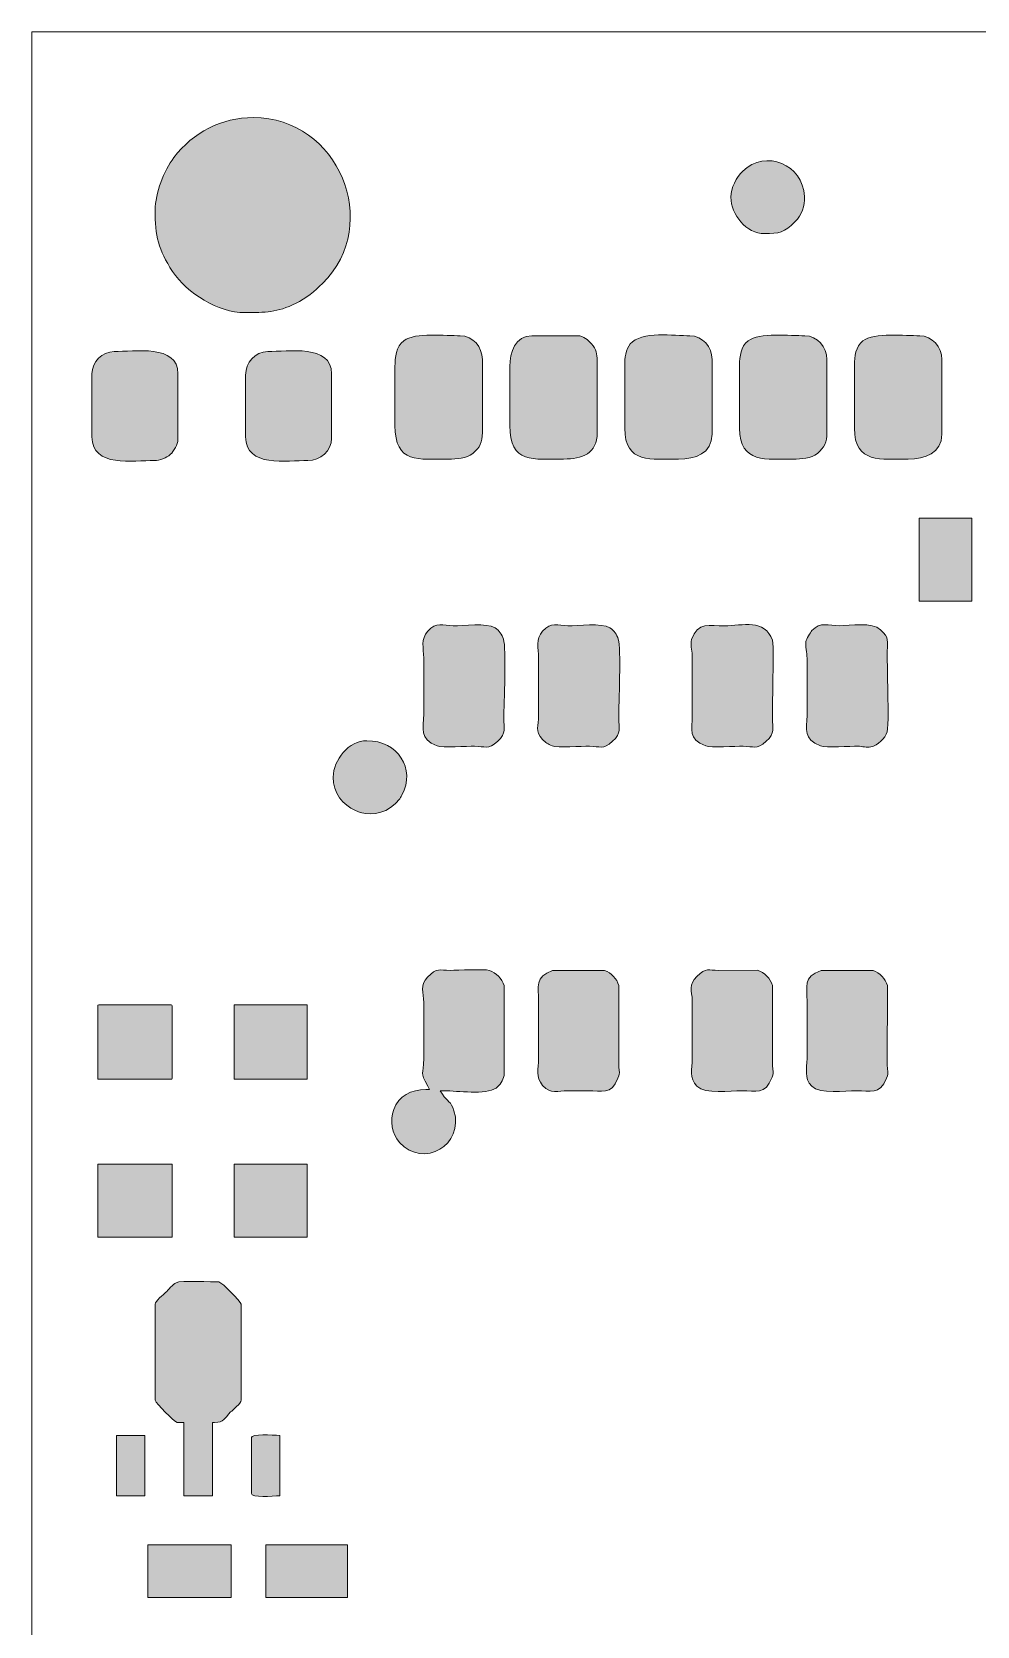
# Model space of a CAD drawing. Header units: centimetres. Extents: x 25 to 35.8, y -8.7 to 7.3.
# Drawn here: x 24.987 to 27.076, y 3.748 to 7.273 of the extents above; entities that cross this region are included whole.
import ezdxf

# ---------------------------------------------------------------- set-up
doc = ezdxf.new("R2010")
doc.units = ezdxf.units.CM
doc.header["$MEASUREMENT"] = 0
doc.layers.add('Layer 1', color=7, linetype='Continuous')

msp = doc.modelspace()

# ---------------------------------------------------------------- hatches: boundary and pattern name
at = {"layer": 'Layer 1', "true_color": 0x373435}
h = msp.add_hatch(color=250, dxfattribs=at)
edge = h.paths.add_edge_path()
edge.add_spline(control_points=[(25.25926, 6.87936), (25.25926, 6.8216), (25.26574, 6.79213), (25.29774, 6.74366), (25.32986, 6.69502), (25.3982, 6.65261), (25.4574, 6.65261), (25.50296, 6.65261), (25.5285, 6.65266), (25.57063, 6.67318), (25.5923, 6.68373), (25.61226, 6.70011), (25.62925, 6.71702), (25.76254, 6.84955), (25.66388, 7.08388), (25.47645, 7.08388), (25.40609, 7.08388), (25.34314, 7.05142), (25.30079, 6.99569), (25.27832, 6.96611), (25.25926, 6.91674), (25.25926, 6.87936)], knot_values=[0, 0, 0, 0, 0.1428571, 0.1428571, 0.1428571, 0.2857143, 0.2857143, 0.2857143, 0.4285714, 0.4285714, 0.4285714, 0.5714286, 0.5714286, 0.5714286, 0.7142857, 0.7142857, 0.7142857, 0.8571429, 0.8571429, 0.8571429, 1, 1, 1, 1], degree=3, periodic=1)
h = msp.add_hatch(color=250, dxfattribs=at)
edge = h.paths.add_edge_path()
edge.add_spline(control_points=[(26.53205, 6.90793), (26.53205, 6.86909), (26.566, 6.82722), (26.6064, 6.82722), (26.63839, 6.82722), (26.65064, 6.82961), (26.67351, 6.85337), (26.68875, 6.8692), (26.69544, 6.88754), (26.69447, 6.90961), (26.6914, 6.97999), (26.60889, 7.01445), (26.55818, 6.96556), (26.54366, 6.95156), (26.53205, 6.92832), (26.53205, 6.90793)], knot_values=[0, 0, 0, 0, 0.2, 0.2, 0.2, 0.4, 0.4, 0.4, 0.6, 0.6, 0.6, 0.8, 0.8, 0.8, 1, 1, 1, 1], degree=3, periodic=1)
h = msp.add_hatch(color=250, dxfattribs=at)
edge = h.paths.add_edge_path()
edge.add_spline(control_points=[(25.78933, 6.53333), (25.78933, 6.53333), (25.78933, 6.40317), (25.78933, 6.40317), (25.78933, 6.31762), (25.84128, 6.3288), (25.90811, 6.3288), (25.92481, 6.3288), (25.94779, 6.33), (25.96125, 6.34116), (25.97766, 6.35476), (25.98247, 6.36546), (25.98247, 6.38729), (25.98247, 6.38729), (25.98247, 6.5492), (25.98247, 6.5492), (25.98247, 6.57644), (25.96163, 6.60134), (25.93351, 6.60134), (25.90245, 6.60134), (25.83391, 6.60948), (25.80898, 6.59045), (25.79202, 6.57752), (25.78933, 6.55308), (25.78933, 6.53333)], knot_values=[0, 0, 0, 0, 0.125, 0.125, 0.125, 0.25, 0.25, 0.25, 0.375, 0.375, 0.375, 0.5, 0.5, 0.5, 0.625, 0.625, 0.625, 0.75, 0.75, 0.75, 0.875, 0.875, 0.875, 1, 1, 1, 1], degree=3, periodic=1)
h = msp.add_hatch(color=250, dxfattribs=at)
edge = h.paths.add_edge_path()
edge.add_spline(control_points=[(26.04325, 6.53333), (26.04325, 6.53333), (26.04325, 6.40317), (26.04325, 6.40317), (26.04325, 6.31762), (26.09521, 6.3288), (26.16204, 6.3288), (26.20302, 6.3288), (26.23639, 6.34064), (26.23639, 6.38729), (26.23639, 6.38729), (26.23639, 6.54602), (26.23639, 6.54602), (26.23639, 6.56164), (26.23414, 6.57138), (26.22407, 6.58324), (26.21671, 6.59191), (26.20579, 6.60134), (26.19378, 6.60134), (26.19378, 6.60134), (26.09221, 6.60134), (26.09221, 6.60134), (26.0546, 6.60134), (26.04325, 6.56499), (26.04325, 6.53333)], knot_values=[0, 0, 0, 0, 0.125, 0.125, 0.125, 0.25, 0.25, 0.25, 0.375, 0.375, 0.375, 0.5, 0.5, 0.5, 0.625, 0.625, 0.625, 0.75, 0.75, 0.75, 0.875, 0.875, 0.875, 1, 1, 1, 1], degree=3, periodic=1)
h = msp.add_hatch(color=250, dxfattribs=at)
edge = h.paths.add_edge_path()
edge.add_spline(control_points=[(26.29717, 6.5365), (26.29717, 6.5365), (26.29717, 6.39682), (26.29717, 6.39682), (26.29717, 6.31801), (26.35692, 6.3288), (26.41596, 6.3288), (26.45347, 6.3288), (26.49031, 6.34022), (26.49031, 6.38412), (26.49031, 6.38412), (26.49031, 6.5492), (26.49031, 6.5492), (26.49031, 6.57644), (26.46947, 6.60134), (26.44135, 6.60134), (26.40689, 6.60134), (26.3336, 6.61218), (26.30945, 6.58333), (26.29932, 6.57122), (26.29717, 6.55169), (26.29717, 6.5365)], knot_values=[0, 0, 0, 0, 0.1428571, 0.1428571, 0.1428571, 0.2857143, 0.2857143, 0.2857143, 0.4285714, 0.4285714, 0.4285714, 0.5714286, 0.5714286, 0.5714286, 0.7142857, 0.7142857, 0.7142857, 0.8571429, 0.8571429, 0.8571429, 1, 1, 1, 1], degree=3, periodic=1)
h = msp.add_hatch(color=250, dxfattribs=at)
edge = h.paths.add_edge_path()
edge.add_spline(control_points=[(26.5511, 6.5365), (26.5511, 6.5365), (26.5511, 6.39682), (26.5511, 6.39682), (26.5511, 6.31822), (26.61098, 6.3288), (26.66988, 6.3288), (26.68657, 6.3288), (26.70956, 6.33), (26.72301, 6.34116), (26.73942, 6.35477), (26.74423, 6.36546), (26.74423, 6.38729), (26.74423, 6.38729), (26.74423, 6.5492), (26.74423, 6.5492), (26.74423, 6.57644), (26.7234, 6.60134), (26.69528, 6.60134), (26.66396, 6.60134), (26.59472, 6.60956), (26.56973, 6.59001), (26.55388, 6.57761), (26.5511, 6.55526), (26.5511, 6.5365)], knot_values=[0, 0, 0, 0, 0.125, 0.125, 0.125, 0.25, 0.25, 0.25, 0.375, 0.375, 0.375, 0.5, 0.5, 0.5, 0.625, 0.625, 0.625, 0.75, 0.75, 0.75, 0.875, 0.875, 0.875, 1, 1, 1, 1], degree=3, periodic=1)
h = msp.add_hatch(color=250, dxfattribs=at)
edge = h.paths.add_edge_path()
edge.add_spline(control_points=[(26.80502, 6.5365), (26.80502, 6.5365), (26.80502, 6.39682), (26.80502, 6.39682), (26.80502, 6.31801), (26.86477, 6.3288), (26.92381, 6.3288), (26.96104, 6.3288), (26.99816, 6.34062), (26.99816, 6.38412), (26.99816, 6.38412), (26.99816, 6.5492), (26.99816, 6.5492), (26.99816, 6.57644), (26.97732, 6.60134), (26.9492, 6.60134), (26.91788, 6.60134), (26.84864, 6.60956), (26.82365, 6.59001), (26.8078, 6.57761), (26.80502, 6.55526), (26.80502, 6.5365)], knot_values=[0, 0, 0, 0, 0.1428571, 0.1428571, 0.1428571, 0.2857143, 0.2857143, 0.2857143, 0.4285714, 0.4285714, 0.4285714, 0.5714286, 0.5714286, 0.5714286, 0.7142857, 0.7142857, 0.7142857, 0.8571429, 0.8571429, 0.8571429, 1, 1, 1, 1], degree=3, periodic=1)
h = msp.add_hatch(color=250, dxfattribs=at)
edge = h.paths.add_edge_path()
edge.add_spline(control_points=[(25.11961, 6.51745), (25.11961, 6.51745), (25.11961, 6.37777), (25.11961, 6.37777), (25.11961, 6.30923), (25.21129, 6.32563), (25.25744, 6.32563), (25.26974, 6.32563), (25.28397, 6.33094), (25.2931, 6.33925), (25.30004, 6.34556), (25.30957, 6.36183), (25.30957, 6.37142), (25.30957, 6.37142), (25.30957, 6.51745), (25.30957, 6.51745), (25.30957, 6.58338), (25.21266, 6.56642), (25.16856, 6.56642), (25.1423, 6.56642), (25.11961, 6.5437), (25.11961, 6.51745)], knot_values=[0, 0, 0, 0, 0.1428571, 0.1428571, 0.1428571, 0.2857143, 0.2857143, 0.2857143, 0.4285714, 0.4285714, 0.4285714, 0.5714286, 0.5714286, 0.5714286, 0.7142857, 0.7142857, 0.7142857, 0.8571429, 0.8571429, 0.8571429, 1, 1, 1, 1], degree=3, periodic=1)
h = msp.add_hatch(color=250, dxfattribs=at)
edge = h.paths.add_edge_path()
edge.add_spline(control_points=[(25.45923, 6.51428), (25.45923, 6.51428), (25.45923, 6.37777), (25.45923, 6.37777), (25.45923, 6.30923), (25.55091, 6.32563), (25.59706, 6.32563), (25.62431, 6.32563), (25.64919, 6.34649), (25.64919, 6.3746), (25.64919, 6.3746), (25.64919, 6.51745), (25.64919, 6.51745), (25.64919, 6.58338), (25.55229, 6.56642), (25.50819, 6.56642), (25.48007, 6.56642), (25.45923, 6.54153), (25.45923, 6.51428)], knot_values=[0, 0, 0, 0, 0.1666667, 0.1666667, 0.1666667, 0.3333333, 0.3333333, 0.3333333, 0.5, 0.5, 0.5, 0.6666667, 0.6666667, 0.6666667, 0.8333333, 0.8333333, 0.8333333, 1, 1, 1, 1], degree=3, periodic=1)
h = msp.add_hatch(color=250, dxfattribs=at)
edge = h.paths.add_edge_path()
edge.add_spline(control_points=[(26.94785, 6.01452), (26.94785, 6.01452), (27.06481, 6.01452), (27.06481, 6.01452), (27.06481, 6.01452), (27.06481, 6.19817), (27.06481, 6.19817), (27.06481, 6.19817), (26.94785, 6.19817), (26.94785, 6.19817), (26.94785, 6.19817), (26.94785, 6.01452), (26.94785, 6.01452)], knot_values=[0, 0, 0, 0, 0.25, 0.25, 0.25, 0.5, 0.5, 0.5, 0.75, 0.75, 0.75, 1, 1, 1, 1], degree=3, periodic=1)
h = msp.add_hatch(color=250, dxfattribs=at)
edge = h.paths.add_edge_path()
edge.add_spline(control_points=[(25.85281, 5.88888), (25.85281, 5.88888), (25.85281, 5.76507), (25.85281, 5.76507), (25.85281, 5.73244), (25.8421, 5.71058), (25.88261, 5.69454), (25.89396, 5.69004), (25.94908, 5.69388), (25.96525, 5.69388), (25.9883, 5.69388), (25.99476, 5.68528), (26.01643, 5.70474), (26.03657, 5.72282), (26.03008, 5.73409), (26.03008, 5.75555), (26.03008, 5.78612), (26.03575, 5.9114), (26.02917, 5.93027), (26.02562, 5.94046), (26.02029, 5.95), (26.0107, 5.95557), (25.9915, 5.96671), (25.94061, 5.96007), (25.91764, 5.96007), (25.89566, 5.96007), (25.88017, 5.96927), (25.86184, 5.94834), (25.84551, 5.92968), (25.85281, 5.91158), (25.85281, 5.88888)], knot_values=[0, 0, 0, 0, 0.1, 0.1, 0.1, 0.2, 0.2, 0.2, 0.3, 0.3, 0.3, 0.4, 0.4, 0.4, 0.5, 0.5, 0.5, 0.6, 0.6, 0.6, 0.7, 0.7, 0.7, 0.8, 0.8, 0.8, 0.9, 0.9, 0.9, 1, 1, 1, 1], degree=3, periodic=1)
h = msp.add_hatch(color=250, dxfattribs=at)
edge = h.paths.add_edge_path()
edge.add_spline(control_points=[(26.28309, 5.93027), (26.27953, 5.94046), (26.27421, 5.95), (26.26462, 5.95557), (26.24542, 5.96671), (26.19453, 5.96007), (26.17156, 5.96007), (26.14958, 5.96007), (26.1341, 5.96928), (26.11576, 5.94834), (26.09943, 5.92968), (26.10673, 5.91157), (26.10673, 5.88888), (26.10673, 5.88888), (26.10673, 5.7619), (26.10673, 5.7619), (26.10673, 5.7384), (26.09773, 5.72756), (26.11548, 5.70879), (26.12214, 5.70175), (26.12744, 5.69814), (26.13653, 5.69454), (26.14788, 5.69005), (26.203, 5.69388), (26.21917, 5.69388), (26.24222, 5.69388), (26.24868, 5.68528), (26.27035, 5.70474), (26.29049, 5.72282), (26.284, 5.73409), (26.284, 5.75555), (26.284, 5.78612), (26.28967, 5.9114), (26.28309, 5.93027)], knot_values=[0, 0, 0, 0, 0.0909091, 0.0909091, 0.0909091, 0.1818182, 0.1818182, 0.1818182, 0.2727273, 0.2727273, 0.2727273, 0.3636364, 0.3636364, 0.3636364, 0.4545455, 0.4545455, 0.4545455, 0.5454545, 0.5454545, 0.5454545, 0.6363636, 0.6363636, 0.6363636, 0.7272727, 0.7272727, 0.7272727, 0.8181818, 0.8181818, 0.8181818, 0.9090909, 0.9090909, 0.9090909, 1, 1, 1, 1], degree=3, periodic=1)
h = msp.add_hatch(color=250, dxfattribs=at)
edge = h.paths.add_edge_path()
edge.add_spline(control_points=[(26.44635, 5.89523), (26.44635, 5.89523), (26.44635, 5.7619), (26.44635, 5.7619), (26.44635, 5.73011), (26.4363, 5.71033), (26.47616, 5.69454), (26.48751, 5.69004), (26.54263, 5.69388), (26.55879, 5.69388), (26.58183, 5.69388), (26.58831, 5.68528), (26.60997, 5.70474), (26.63011, 5.72283), (26.62362, 5.73409), (26.62362, 5.75555), (26.62362, 5.78423), (26.62446, 5.81308), (26.62477, 5.84178), (26.62493, 5.85629), (26.62701, 5.91681), (26.6238, 5.92816), (26.60704, 5.97652), (26.55775, 5.96007), (26.51753, 5.96007), (26.4862, 5.96007), (26.45767, 5.96939), (26.44491, 5.92957), (26.44168, 5.91951), (26.44635, 5.9063), (26.44635, 5.89523)], knot_values=[0, 0, 0, 0, 0.1, 0.1, 0.1, 0.2, 0.2, 0.2, 0.3, 0.3, 0.3, 0.4, 0.4, 0.4, 0.5, 0.5, 0.5, 0.6, 0.6, 0.6, 0.7, 0.7, 0.7, 0.8, 0.8, 0.8, 0.9, 0.9, 0.9, 1, 1, 1, 1], degree=3, periodic=1)
h = msp.add_hatch(color=250, dxfattribs=at)
edge = h.paths.add_edge_path()
edge.add_spline(control_points=[(26.70028, 5.88888), (26.70028, 5.88888), (26.70028, 5.7619), (26.70028, 5.7619), (26.70028, 5.73011), (26.69023, 5.71033), (26.73008, 5.69454), (26.74143, 5.69004), (26.79656, 5.69388), (26.81272, 5.69388), (26.82266, 5.69388), (26.83188, 5.68998), (26.8414, 5.69225), (26.85751, 5.69611), (26.87224, 5.71035), (26.8774, 5.72598), (26.88073, 5.73701), (26.87879, 5.80113), (26.87866, 5.81551), (26.87838, 5.84522), (26.87754, 5.87506), (26.87754, 5.90475), (26.87754, 5.92672), (26.88288, 5.93219), (26.86265, 5.95132), (26.84379, 5.96914), (26.79626, 5.96007), (26.77145, 5.96007), (26.74873, 5.96007), (26.72968, 5.97015), (26.71107, 5.94962), (26.70739, 5.94556), (26.6985, 5.93061), (26.69762, 5.92535), (26.69613, 5.91644), (26.70028, 5.89942), (26.70028, 5.88888)], knot_values=[0, 0, 0, 0, 0.0833333, 0.0833333, 0.0833333, 0.1666667, 0.1666667, 0.1666667, 0.25, 0.25, 0.25, 0.3333333, 0.3333333, 0.3333333, 0.4166667, 0.4166667, 0.4166667, 0.5, 0.5, 0.5, 0.5833333, 0.5833333, 0.5833333, 0.6666667, 0.6666667, 0.6666667, 0.75, 0.75, 0.75, 0.8333333, 0.8333333, 0.8333333, 0.9166667, 0.9166667, 0.9166667, 1, 1, 1, 1], degree=3, periodic=1)
h = msp.add_hatch(color=250, dxfattribs=at)
edge = h.paths.add_edge_path()
edge.add_spline(control_points=[(25.65284, 5.62539), (25.65284, 5.55573), (25.73836, 5.51774), (25.78975, 5.56621), (25.79572, 5.57184), (25.80069, 5.57844), (25.80458, 5.58567), (25.83592, 5.64402), (25.79586, 5.7061), (25.72719, 5.7061), (25.68747, 5.7061), (25.65284, 5.66372), (25.65284, 5.62539)], knot_values=[0, 0, 0, 0, 0.25, 0.25, 0.25, 0.5, 0.5, 0.5, 0.75, 0.75, 0.75, 1, 1, 1, 1], degree=3, periodic=1)
h = msp.add_hatch(color=250, dxfattribs=at)
edge = h.paths.add_edge_path()
edge.add_spline(control_points=[(26.03039, 4.9656), (26.03039, 4.9656), (26.03044, 5.16448), (26.03044, 5.16448), (26.02583, 5.18026), (26.01357, 5.19287), (25.99798, 5.19802), (25.98626, 5.2019), (25.9282, 5.19817), (25.91129, 5.19817), (25.88786, 5.19817), (25.88227, 5.20516), (25.86159, 5.18324), (25.84387, 5.16446), (25.85281, 5.15031), (25.85281, 5.12698), (25.85281, 5.12698), (25.85281, 5.00317), (25.85281, 5.00317), (25.85281, 4.96485), (25.84343, 4.97664), (25.86175, 4.94201), (25.86175, 4.94201), (25.86563, 4.93467), (25.86563, 4.93467), (25.86563, 4.93467), (25.85733, 4.93467), (25.85733, 4.93467), (25.82579, 4.93467), (25.79775, 4.92123), (25.7867, 4.89025), (25.77824, 4.86653), (25.78242, 4.83693), (25.79945, 4.81789), (25.85245, 4.75865), (25.94295, 4.81286), (25.91975, 4.88792), (25.91342, 4.9084), (25.90495, 4.90849), (25.89444, 4.92419), (25.89444, 4.92419), (25.88922, 4.93197), (25.88922, 4.93197), (25.88922, 4.93197), (25.89859, 4.93197), (25.89859, 4.93197), (25.92706, 4.93197), (25.98962, 4.92255), (26.01275, 4.93799), (26.02246, 4.94448), (26.02751, 4.9546), (26.03039, 4.9656)], knot_values=[0, 0, 0, 0, 0.0588235, 0.0588235, 0.0588235, 0.1176471, 0.1176471, 0.1176471, 0.1764706, 0.1764706, 0.1764706, 0.2352941, 0.2352941, 0.2352941, 0.2941176, 0.2941176, 0.2941176, 0.3529412, 0.3529412, 0.3529412, 0.4117647, 0.4117647, 0.4117647, 0.4705882, 0.4705882, 0.4705882, 0.5294118, 0.5294118, 0.5294118, 0.5882353, 0.5882353, 0.5882353, 0.6470588, 0.6470588, 0.6470588, 0.7058824, 0.7058824, 0.7058824, 0.7647059, 0.7647059, 0.7647059, 0.8235294, 0.8235294, 0.8235294, 0.8823529, 0.8823529, 0.8823529, 0.9411765, 0.9411765, 0.9411765, 1, 1, 1, 1], degree=3, periodic=1)
h = msp.add_hatch(color=250, dxfattribs=at)
edge = h.paths.add_edge_path()
edge.add_spline(control_points=[(26.28436, 5.16449), (26.27982, 5.18001), (26.26788, 5.19247), (26.25264, 5.19777), (26.25264, 5.19777), (26.13784, 5.19807), (26.13784, 5.19807), (26.09723, 5.18367), (26.10673, 5.16213), (26.10673, 5.13015), (26.10673, 5.13015), (26.10673, 5.00317), (26.10673, 5.00317), (26.10673, 4.98047), (26.09943, 4.96237), (26.11576, 4.94371), (26.13398, 4.92291), (26.14976, 4.93197), (26.17156, 4.93197), (26.17156, 4.93197), (26.216, 4.93197), (26.216, 4.93197), (26.24561, 4.93197), (26.26754, 4.92216), (26.28229, 4.95959), (26.2887, 4.97586), (26.28397, 4.97195), (26.284, 4.9873), (26.284, 4.9873), (26.28436, 5.16449), (26.28436, 5.16449)], knot_values=[0, 0, 0, 0, 0.1, 0.1, 0.1, 0.2, 0.2, 0.2, 0.3, 0.3, 0.3, 0.4, 0.4, 0.4, 0.5, 0.5, 0.5, 0.6, 0.6, 0.6, 0.7, 0.7, 0.7, 0.8, 0.8, 0.8, 0.9, 0.9, 0.9, 1, 1, 1, 1], degree=3, periodic=1)
h = msp.add_hatch(color=250, dxfattribs=at)
edge = h.paths.add_edge_path()
edge.add_spline(control_points=[(26.62399, 5.16449), (26.6193, 5.18046), (26.60606, 5.19375), (26.59029, 5.19892), (26.59029, 5.19892), (26.50483, 5.19817), (26.50483, 5.19817), (26.48214, 5.19817), (26.47735, 5.20536), (26.45657, 5.18474), (26.43693, 5.16525), (26.44635, 5.15524), (26.44635, 5.13015), (26.44635, 5.13015), (26.44635, 5.00317), (26.44635, 5.00317), (26.44635, 4.98043), (26.43882, 4.96017), (26.45669, 4.94231), (26.47543, 4.92355), (26.53042, 4.93197), (26.55562, 4.93197), (26.58741, 4.93197), (26.60719, 4.92192), (26.62297, 4.96178), (26.62871, 4.97628), (26.62359, 4.97552), (26.62362, 4.99048), (26.62362, 4.99048), (26.62399, 5.16449), (26.62399, 5.16449)], knot_values=[0, 0, 0, 0, 0.1, 0.1, 0.1, 0.2, 0.2, 0.2, 0.3, 0.3, 0.3, 0.4, 0.4, 0.4, 0.5, 0.5, 0.5, 0.6, 0.6, 0.6, 0.7, 0.7, 0.7, 0.8, 0.8, 0.8, 0.9, 0.9, 0.9, 1, 1, 1, 1], degree=3, periodic=1)
h = msp.add_hatch(color=250, dxfattribs=at)
edge = h.paths.add_edge_path()
edge.add_spline(control_points=[(26.87791, 5.16449), (26.87337, 5.18001), (26.86142, 5.19247), (26.84619, 5.19777), (26.84619, 5.19777), (26.73138, 5.19807), (26.73138, 5.19807), (26.69077, 5.18367), (26.70028, 5.16213), (26.70028, 5.13015), (26.70028, 5.13015), (26.70028, 5.00317), (26.70028, 5.00317), (26.70028, 4.98043), (26.69275, 4.96017), (26.71061, 4.94231), (26.72935, 4.92355), (26.78434, 4.93197), (26.80954, 4.93197), (26.83916, 4.93197), (26.86108, 4.92216), (26.87583, 4.95959), (26.88224, 4.97586), (26.87751, 4.97195), (26.87754, 4.9873), (26.87754, 4.9873), (26.87791, 5.16449), (26.87791, 5.16449)], knot_values=[0, 0, 0, 0, 0.1111111, 0.1111111, 0.1111111, 0.2222222, 0.2222222, 0.2222222, 0.3333333, 0.3333333, 0.3333333, 0.4444444, 0.4444444, 0.4444444, 0.5555556, 0.5555556, 0.5555556, 0.6666667, 0.6666667, 0.6666667, 0.7777778, 0.7777778, 0.7777778, 0.8888889, 0.8888889, 0.8888889, 1, 1, 1, 1], degree=3, periodic=1)
h = msp.add_hatch(color=250, dxfattribs=at)
edge = h.paths.add_edge_path()
edge.add_spline(control_points=[(25.1323, 5.11745), (25.1323, 5.11745), (25.1323, 4.9619), (25.1323, 4.9619), (25.1323, 4.96126), (25.13238, 4.95843), (25.13286, 4.95792), (25.13336, 4.95745), (25.13618, 4.95737), (25.13682, 4.95737), (25.13682, 4.95737), (25.29235, 4.95737), (25.29235, 4.95737), (25.29299, 4.95737), (25.29581, 4.95745), (25.29631, 4.95792), (25.29679, 4.95843), (25.29687, 4.96126), (25.29687, 4.9619), (25.29687, 4.9619), (25.29687, 5.11745), (25.29687, 5.11745), (25.29687, 5.11809), (25.29679, 5.12092), (25.29631, 5.12143), (25.29581, 5.1219), (25.29299, 5.12198), (25.29235, 5.12198), (25.29235, 5.12198), (25.13682, 5.12198), (25.13682, 5.12198), (25.13618, 5.12198), (25.13336, 5.1219), (25.13286, 5.12143), (25.13238, 5.12092), (25.1323, 5.11809), (25.1323, 5.11745)], knot_values=[0, 0, 0, 0, 0.0833333, 0.0833333, 0.0833333, 0.1666667, 0.1666667, 0.1666667, 0.25, 0.25, 0.25, 0.3333333, 0.3333333, 0.3333333, 0.4166667, 0.4166667, 0.4166667, 0.5, 0.5, 0.5, 0.5833333, 0.5833333, 0.5833333, 0.6666667, 0.6666667, 0.6666667, 0.75, 0.75, 0.75, 0.8333333, 0.8333333, 0.8333333, 0.9166667, 0.9166667, 0.9166667, 1, 1, 1, 1], degree=3, periodic=1)
h = msp.add_hatch(color=250, dxfattribs=at)
edge = h.paths.add_edge_path()
edge.add_spline(control_points=[(25.43383, 4.95737), (25.43383, 4.95737), (25.59523, 4.95737), (25.59523, 4.95737), (25.59523, 4.95737), (25.59523, 5.12198), (25.59523, 5.12198), (25.59523, 5.12198), (25.43383, 5.12198), (25.43383, 5.12198), (25.43383, 5.12198), (25.43383, 4.95737), (25.43383, 4.95737)], knot_values=[0, 0, 0, 0, 0.25, 0.25, 0.25, 0.5, 0.5, 0.5, 0.75, 0.75, 0.75, 1, 1, 1, 1], degree=3, periodic=1)
h = msp.add_hatch(color=250, dxfattribs=at)
edge = h.paths.add_edge_path()
edge.add_spline(control_points=[(25.1323, 4.60816), (25.1323, 4.60816), (25.29687, 4.60816), (25.29687, 4.60816), (25.29687, 4.60816), (25.29687, 4.76959), (25.29687, 4.76959), (25.29687, 4.76959), (25.1323, 4.76959), (25.1323, 4.76959), (25.1323, 4.76959), (25.1323, 4.60816), (25.1323, 4.60816)], knot_values=[0, 0, 0, 0, 0.25, 0.25, 0.25, 0.5, 0.5, 0.5, 0.75, 0.75, 0.75, 1, 1, 1, 1], degree=3, periodic=1)
h = msp.add_hatch(color=250, dxfattribs=at)
edge = h.paths.add_edge_path()
edge.add_spline(control_points=[(25.43383, 4.60816), (25.43383, 4.60816), (25.59523, 4.60816), (25.59523, 4.60816), (25.59523, 4.60816), (25.59523, 4.76959), (25.59523, 4.76959), (25.59523, 4.76959), (25.43383, 4.76959), (25.43383, 4.76959), (25.43383, 4.76959), (25.43383, 4.60816), (25.43383, 4.60816)], knot_values=[0, 0, 0, 0, 0.25, 0.25, 0.25, 0.5, 0.5, 0.5, 0.75, 0.75, 0.75, 1, 1, 1, 1], degree=3, periodic=1)
h = msp.add_hatch(color=250, dxfattribs=at)
edge = h.paths.add_edge_path()
edge.add_spline(control_points=[(25.32274, 4.03674), (25.32274, 4.03674), (25.38575, 4.03674), (25.38575, 4.03674), (25.38575, 4.03674), (25.38575, 4.19864), (25.38575, 4.19864), (25.38575, 4.19864), (25.39075, 4.19864), (25.39075, 4.19864), (25.41161, 4.19864), (25.41181, 4.20748), (25.42609, 4.22177), (25.43069, 4.22637), (25.44923, 4.24122), (25.44923, 4.24761), (25.44923, 4.24761), (25.44927, 4.45988), (25.44927, 4.45988), (25.44731, 4.46758), (25.40754, 4.50736), (25.40027, 4.50928), (25.38693, 4.50928), (25.316, 4.51298), (25.30534, 4.50757), (25.29856, 4.50414), (25.28795, 4.49169), (25.2824, 4.48613), (25.2778, 4.48154), (25.25926, 4.46669), (25.25926, 4.46031), (25.25926, 4.46031), (25.25922, 4.24804), (25.25922, 4.24804), (25.26118, 4.24034), (25.30095, 4.20056), (25.30822, 4.19864), (25.30822, 4.19864), (25.32274, 4.19864), (25.32274, 4.19864), (25.32274, 4.19864), (25.32274, 4.03674), (25.32274, 4.03674)], knot_values=[0, 0, 0, 0, 0.0714286, 0.0714286, 0.0714286, 0.1428571, 0.1428571, 0.1428571, 0.2142857, 0.2142857, 0.2142857, 0.2857143, 0.2857143, 0.2857143, 0.3571429, 0.3571429, 0.3571429, 0.4285714, 0.4285714, 0.4285714, 0.5, 0.5, 0.5, 0.5714286, 0.5714286, 0.5714286, 0.6428571, 0.6428571, 0.6428571, 0.7142857, 0.7142857, 0.7142857, 0.7857143, 0.7857143, 0.7857143, 0.8571429, 0.8571429, 0.8571429, 0.9285714, 0.9285714, 0.9285714, 1, 1, 1, 1], degree=3, periodic=1)
h = msp.add_hatch(color=250, dxfattribs=at)
edge = h.paths.add_edge_path()
edge.add_spline(control_points=[(25.17356, 4.03674), (25.17356, 4.03674), (25.23657, 4.03674), (25.23657, 4.03674), (25.23657, 4.03674), (25.23657, 4.16959), (25.23657, 4.16959), (25.23657, 4.16959), (25.17356, 4.16959), (25.17356, 4.16959), (25.17356, 4.16959), (25.17356, 4.03674), (25.17356, 4.03674)], knot_values=[0, 0, 0, 0, 0.25, 0.25, 0.25, 0.5, 0.5, 0.5, 0.75, 0.75, 0.75, 1, 1, 1, 1], degree=3, periodic=1)
h = msp.add_hatch(color=250, dxfattribs=at)
edge = h.paths.add_edge_path()
edge.add_spline(control_points=[(25.53493, 4.03652), (25.53493, 4.03652), (25.53493, 4.16981), (25.53493, 4.16981), (25.51831, 4.17078), (25.47192, 4.1742), (25.47192, 4.16507), (25.47192, 4.16507), (25.47192, 4.04126), (25.47192, 4.04126), (25.47192, 4.03213), (25.51831, 4.03555), (25.53493, 4.03652)], knot_values=[0, 0, 0, 0, 0.25, 0.25, 0.25, 0.5, 0.5, 0.5, 0.75, 0.75, 0.75, 1, 1, 1, 1], degree=3, periodic=1)
h = msp.add_hatch(color=250, dxfattribs=at)
edge = h.paths.add_edge_path()
edge.add_spline(control_points=[(25.24339, 3.81134), (25.24339, 3.81134), (25.42701, 3.81134), (25.42701, 3.81134), (25.42701, 3.81134), (25.42701, 3.92832), (25.42701, 3.92832), (25.42701, 3.92832), (25.24339, 3.92832), (25.24339, 3.92832), (25.24339, 3.92832), (25.24339, 3.81134), (25.24339, 3.81134)], knot_values=[0, 0, 0, 0, 0.25, 0.25, 0.25, 0.5, 0.5, 0.5, 0.75, 0.75, 0.75, 1, 1, 1, 1], degree=3, periodic=1)
h = msp.add_hatch(color=250, dxfattribs=at)
edge = h.paths.add_edge_path()
edge.add_spline(control_points=[(25.50366, 3.81134), (25.50366, 3.81134), (25.68411, 3.81134), (25.68411, 3.81134), (25.68411, 3.81134), (25.68411, 3.92832), (25.68411, 3.92832), (25.68411, 3.92832), (25.50366, 3.92832), (25.50366, 3.92832), (25.50366, 3.92832), (25.50366, 3.81134), (25.50366, 3.81134)], knot_values=[0, 0, 0, 0, 0.25, 0.25, 0.25, 0.5, 0.5, 0.5, 0.75, 0.75, 0.75, 1, 1, 1, 1], degree=3, periodic=1)

# ---------------------------------------------------------------- linework, layer by layer
at = {"layer": 'Layer 1', "color": 250, "lineweight": 9}
for points, knots in [([(24.98677, 7.2733), (24.98677, 7.2733), (24.98677, -0.1507), (24.98677, -0.1507), (24.98677, -0.1507), (29.82471, -0.1507), (29.82471, -0.1507), (29.82471, -0.1507), (29.82471, 7.2733), (29.82471, 7.2733), (29.82471, 7.2733), (24.98677, 7.2733), (24.98677, 7.2733)], [0, 0, 0, 0, 0.25, 0.25, 0.25, 0.5, 0.5, 0.5, 0.75, 0.75, 0.75, 1, 1, 1, 1]), ([(25.25926, 6.87936), (25.25926, 6.8216), (25.26574, 6.79213), (25.29774, 6.74366), (25.32986, 6.69502), (25.3982, 6.65261), (25.4574, 6.65261), (25.50296, 6.65261), (25.5285, 6.65266), (25.57063, 6.67318), (25.5923, 6.68373), (25.61226, 6.70011), (25.62925, 6.71702), (25.76254, 6.84955), (25.66388, 7.08388), (25.47645, 7.08388), (25.40609, 7.08388), (25.34314, 7.05142), (25.30079, 6.99569), (25.27832, 6.96611), (25.25926, 6.91674), (25.25926, 6.87936)], [0, 0, 0, 0, 0.1428571, 0.1428571, 0.1428571, 0.2857143, 0.2857143, 0.2857143, 0.4285714, 0.4285714, 0.4285714, 0.5714286, 0.5714286, 0.5714286, 0.7142857, 0.7142857, 0.7142857, 0.8571429, 0.8571429, 0.8571429, 1, 1, 1, 1]), ([(26.53205, 6.90793), (26.53205, 6.86909), (26.566, 6.82722), (26.6064, 6.82722), (26.63839, 6.82722), (26.65064, 6.82961), (26.67351, 6.85337), (26.68875, 6.8692), (26.69544, 6.88754), (26.69447, 6.90961), (26.6914, 6.97999), (26.60889, 7.01445), (26.55818, 6.96556), (26.54366, 6.95156), (26.53205, 6.92832), (26.53205, 6.90793)], [0, 0, 0, 0, 0.2, 0.2, 0.2, 0.4, 0.4, 0.4, 0.6, 0.6, 0.6, 0.8, 0.8, 0.8, 1, 1, 1, 1]), ([(25.78933, 6.53333), (25.78933, 6.53333), (25.78933, 6.40317), (25.78933, 6.40317), (25.78933, 6.31762), (25.84128, 6.3288), (25.90811, 6.3288), (25.92481, 6.3288), (25.94779, 6.33), (25.96125, 6.34116), (25.97766, 6.35476), (25.98247, 6.36546), (25.98247, 6.38729), (25.98247, 6.38729), (25.98247, 6.5492), (25.98247, 6.5492), (25.98247, 6.57644), (25.96163, 6.60134), (25.93351, 6.60134), (25.90245, 6.60134), (25.83391, 6.60948), (25.80898, 6.59045), (25.79202, 6.57752), (25.78933, 6.55308), (25.78933, 6.53333)], [0, 0, 0, 0, 0.125, 0.125, 0.125, 0.25, 0.25, 0.25, 0.375, 0.375, 0.375, 0.5, 0.5, 0.5, 0.625, 0.625, 0.625, 0.75, 0.75, 0.75, 0.875, 0.875, 0.875, 1, 1, 1, 1]), ([(26.04325, 6.53333), (26.04325, 6.53333), (26.04325, 6.40317), (26.04325, 6.40317), (26.04325, 6.31762), (26.09521, 6.3288), (26.16204, 6.3288), (26.20302, 6.3288), (26.23639, 6.34064), (26.23639, 6.38729), (26.23639, 6.38729), (26.23639, 6.54602), (26.23639, 6.54602), (26.23639, 6.56164), (26.23414, 6.57138), (26.22407, 6.58324), (26.21671, 6.59191), (26.20579, 6.60134), (26.19378, 6.60134), (26.19378, 6.60134), (26.09221, 6.60134), (26.09221, 6.60134), (26.0546, 6.60134), (26.04325, 6.56499), (26.04325, 6.53333)], [0, 0, 0, 0, 0.125, 0.125, 0.125, 0.25, 0.25, 0.25, 0.375, 0.375, 0.375, 0.5, 0.5, 0.5, 0.625, 0.625, 0.625, 0.75, 0.75, 0.75, 0.875, 0.875, 0.875, 1, 1, 1, 1]), ([(26.29717, 6.5365), (26.29717, 6.5365), (26.29717, 6.39682), (26.29717, 6.39682), (26.29717, 6.31801), (26.35692, 6.3288), (26.41596, 6.3288), (26.45347, 6.3288), (26.49031, 6.34022), (26.49031, 6.38412), (26.49031, 6.38412), (26.49031, 6.5492), (26.49031, 6.5492), (26.49031, 6.57644), (26.46947, 6.60134), (26.44135, 6.60134), (26.40689, 6.60134), (26.3336, 6.61218), (26.30945, 6.58333), (26.29932, 6.57122), (26.29717, 6.55169), (26.29717, 6.5365)], [0, 0, 0, 0, 0.1428571, 0.1428571, 0.1428571, 0.2857143, 0.2857143, 0.2857143, 0.4285714, 0.4285714, 0.4285714, 0.5714286, 0.5714286, 0.5714286, 0.7142857, 0.7142857, 0.7142857, 0.8571429, 0.8571429, 0.8571429, 1, 1, 1, 1]), ([(26.5511, 6.5365), (26.5511, 6.5365), (26.5511, 6.39682), (26.5511, 6.39682), (26.5511, 6.31822), (26.61098, 6.3288), (26.66988, 6.3288), (26.68657, 6.3288), (26.70956, 6.33), (26.72301, 6.34116), (26.73942, 6.35477), (26.74423, 6.36546), (26.74423, 6.38729), (26.74423, 6.38729), (26.74423, 6.5492), (26.74423, 6.5492), (26.74423, 6.57644), (26.7234, 6.60134), (26.69528, 6.60134), (26.66396, 6.60134), (26.59472, 6.60956), (26.56973, 6.59001), (26.55388, 6.57761), (26.5511, 6.55526), (26.5511, 6.5365)], [0, 0, 0, 0, 0.125, 0.125, 0.125, 0.25, 0.25, 0.25, 0.375, 0.375, 0.375, 0.5, 0.5, 0.5, 0.625, 0.625, 0.625, 0.75, 0.75, 0.75, 0.875, 0.875, 0.875, 1, 1, 1, 1]), ([(26.80502, 6.5365), (26.80502, 6.5365), (26.80502, 6.39682), (26.80502, 6.39682), (26.80502, 6.31801), (26.86477, 6.3288), (26.92381, 6.3288), (26.96104, 6.3288), (26.99816, 6.34062), (26.99816, 6.38412), (26.99816, 6.38412), (26.99816, 6.5492), (26.99816, 6.5492), (26.99816, 6.57644), (26.97732, 6.60134), (26.9492, 6.60134), (26.91788, 6.60134), (26.84864, 6.60956), (26.82365, 6.59001), (26.8078, 6.57761), (26.80502, 6.55526), (26.80502, 6.5365)], [0, 0, 0, 0, 0.1428571, 0.1428571, 0.1428571, 0.2857143, 0.2857143, 0.2857143, 0.4285714, 0.4285714, 0.4285714, 0.5714286, 0.5714286, 0.5714286, 0.7142857, 0.7142857, 0.7142857, 0.8571429, 0.8571429, 0.8571429, 1, 1, 1, 1]), ([(25.11961, 6.51745), (25.11961, 6.51745), (25.11961, 6.37777), (25.11961, 6.37777), (25.11961, 6.30923), (25.21129, 6.32563), (25.25744, 6.32563), (25.26974, 6.32563), (25.28397, 6.33094), (25.2931, 6.33925), (25.30004, 6.34556), (25.30957, 6.36183), (25.30957, 6.37142), (25.30957, 6.37142), (25.30957, 6.51745), (25.30957, 6.51745), (25.30957, 6.58338), (25.21266, 6.56642), (25.16856, 6.56642), (25.1423, 6.56642), (25.11961, 6.5437), (25.11961, 6.51745)], [0, 0, 0, 0, 0.1428571, 0.1428571, 0.1428571, 0.2857143, 0.2857143, 0.2857143, 0.4285714, 0.4285714, 0.4285714, 0.5714286, 0.5714286, 0.5714286, 0.7142857, 0.7142857, 0.7142857, 0.8571429, 0.8571429, 0.8571429, 1, 1, 1, 1]), ([(25.45923, 6.51428), (25.45923, 6.51428), (25.45923, 6.37777), (25.45923, 6.37777), (25.45923, 6.30923), (25.55091, 6.32563), (25.59706, 6.32563), (25.62431, 6.32563), (25.64919, 6.34649), (25.64919, 6.3746), (25.64919, 6.3746), (25.64919, 6.51745), (25.64919, 6.51745), (25.64919, 6.58338), (25.55229, 6.56642), (25.50819, 6.56642), (25.48007, 6.56642), (25.45923, 6.54153), (25.45923, 6.51428)], [0, 0, 0, 0, 0.1666667, 0.1666667, 0.1666667, 0.3333333, 0.3333333, 0.3333333, 0.5, 0.5, 0.5, 0.6666667, 0.6666667, 0.6666667, 0.8333333, 0.8333333, 0.8333333, 1, 1, 1, 1]), ([(26.94785, 6.01452), (26.94785, 6.01452), (27.06481, 6.01452), (27.06481, 6.01452), (27.06481, 6.01452), (27.06481, 6.19817), (27.06481, 6.19817), (27.06481, 6.19817), (26.94785, 6.19817), (26.94785, 6.19817), (26.94785, 6.19817), (26.94785, 6.01452), (26.94785, 6.01452)], [0, 0, 0, 0, 0.25, 0.25, 0.25, 0.5, 0.5, 0.5, 0.75, 0.75, 0.75, 1, 1, 1, 1]), ([(25.85281, 5.88888), (25.85281, 5.88888), (25.85281, 5.76507), (25.85281, 5.76507), (25.85281, 5.73244), (25.8421, 5.71058), (25.88261, 5.69454), (25.89396, 5.69004), (25.94908, 5.69388), (25.96525, 5.69388), (25.9883, 5.69388), (25.99476, 5.68528), (26.01643, 5.70474), (26.03657, 5.72282), (26.03008, 5.73409), (26.03008, 5.75555), (26.03008, 5.78612), (26.03575, 5.9114), (26.02917, 5.93027), (26.02562, 5.94046), (26.02029, 5.95), (26.0107, 5.95557), (25.9915, 5.96671), (25.94061, 5.96007), (25.91764, 5.96007), (25.89566, 5.96007), (25.88017, 5.96927), (25.86184, 5.94834), (25.84551, 5.92968), (25.85281, 5.91158), (25.85281, 5.88888)], [0, 0, 0, 0, 0.1, 0.1, 0.1, 0.2, 0.2, 0.2, 0.3, 0.3, 0.3, 0.4, 0.4, 0.4, 0.5, 0.5, 0.5, 0.6, 0.6, 0.6, 0.7, 0.7, 0.7, 0.8, 0.8, 0.8, 0.9, 0.9, 0.9, 1, 1, 1, 1]), ([(26.28309, 5.93027), (26.27953, 5.94046), (26.27421, 5.95), (26.26462, 5.95557), (26.24542, 5.96671), (26.19453, 5.96007), (26.17156, 5.96007), (26.14958, 5.96007), (26.1341, 5.96928), (26.11576, 5.94834), (26.09943, 5.92968), (26.10673, 5.91157), (26.10673, 5.88888), (26.10673, 5.88888), (26.10673, 5.7619), (26.10673, 5.7619), (26.10673, 5.7384), (26.09773, 5.72756), (26.11548, 5.70879), (26.12214, 5.70175), (26.12744, 5.69814), (26.13653, 5.69454), (26.14788, 5.69005), (26.203, 5.69388), (26.21917, 5.69388), (26.24222, 5.69388), (26.24868, 5.68528), (26.27035, 5.70474), (26.29049, 5.72282), (26.284, 5.73409), (26.284, 5.75555), (26.284, 5.78612), (26.28967, 5.9114), (26.28309, 5.93027)], [0, 0, 0, 0, 0.0909091, 0.0909091, 0.0909091, 0.1818182, 0.1818182, 0.1818182, 0.2727273, 0.2727273, 0.2727273, 0.3636364, 0.3636364, 0.3636364, 0.4545455, 0.4545455, 0.4545455, 0.5454545, 0.5454545, 0.5454545, 0.6363636, 0.6363636, 0.6363636, 0.7272727, 0.7272727, 0.7272727, 0.8181818, 0.8181818, 0.8181818, 0.9090909, 0.9090909, 0.9090909, 1, 1, 1, 1]), ([(26.44635, 5.89523), (26.44635, 5.89523), (26.44635, 5.7619), (26.44635, 5.7619), (26.44635, 5.73011), (26.4363, 5.71033), (26.47616, 5.69454), (26.48751, 5.69004), (26.54263, 5.69388), (26.55879, 5.69388), (26.58183, 5.69388), (26.58831, 5.68528), (26.60997, 5.70474), (26.63011, 5.72283), (26.62362, 5.73409), (26.62362, 5.75555), (26.62362, 5.78423), (26.62446, 5.81308), (26.62477, 5.84178), (26.62493, 5.85629), (26.62701, 5.91681), (26.6238, 5.92816), (26.60704, 5.97652), (26.55775, 5.96007), (26.51753, 5.96007), (26.4862, 5.96007), (26.45767, 5.96939), (26.44491, 5.92957), (26.44168, 5.91951), (26.44635, 5.9063), (26.44635, 5.89523)], [0, 0, 0, 0, 0.1, 0.1, 0.1, 0.2, 0.2, 0.2, 0.3, 0.3, 0.3, 0.4, 0.4, 0.4, 0.5, 0.5, 0.5, 0.6, 0.6, 0.6, 0.7, 0.7, 0.7, 0.8, 0.8, 0.8, 0.9, 0.9, 0.9, 1, 1, 1, 1]), ([(26.70028, 5.88888), (26.70028, 5.88888), (26.70028, 5.7619), (26.70028, 5.7619), (26.70028, 5.73011), (26.69023, 5.71033), (26.73008, 5.69454), (26.74143, 5.69004), (26.79656, 5.69388), (26.81272, 5.69388), (26.82266, 5.69388), (26.83188, 5.68998), (26.8414, 5.69225), (26.85751, 5.69611), (26.87224, 5.71035), (26.8774, 5.72598), (26.88073, 5.73701), (26.87879, 5.80113), (26.87866, 5.81551), (26.87838, 5.84522), (26.87754, 5.87506), (26.87754, 5.90475), (26.87754, 5.92672), (26.88288, 5.93219), (26.86265, 5.95132), (26.84379, 5.96914), (26.79626, 5.96007), (26.77145, 5.96007), (26.74873, 5.96007), (26.72968, 5.97015), (26.71107, 5.94962), (26.70739, 5.94556), (26.6985, 5.93061), (26.69762, 5.92535), (26.69613, 5.91644), (26.70028, 5.89942), (26.70028, 5.88888)], [0, 0, 0, 0, 0.0833333, 0.0833333, 0.0833333, 0.1666667, 0.1666667, 0.1666667, 0.25, 0.25, 0.25, 0.3333333, 0.3333333, 0.3333333, 0.4166667, 0.4166667, 0.4166667, 0.5, 0.5, 0.5, 0.5833333, 0.5833333, 0.5833333, 0.6666667, 0.6666667, 0.6666667, 0.75, 0.75, 0.75, 0.8333333, 0.8333333, 0.8333333, 0.9166667, 0.9166667, 0.9166667, 1, 1, 1, 1]), ([(25.65284, 5.62539), (25.65284, 5.55573), (25.73836, 5.51774), (25.78975, 5.56621), (25.79572, 5.57184), (25.80069, 5.57844), (25.80458, 5.58567), (25.83592, 5.64402), (25.79586, 5.7061), (25.72719, 5.7061), (25.68747, 5.7061), (25.65284, 5.66372), (25.65284, 5.62539)], [0, 0, 0, 0, 0.25, 0.25, 0.25, 0.5, 0.5, 0.5, 0.75, 0.75, 0.75, 1, 1, 1, 1]), ([(26.03039, 4.9656), (26.03039, 4.9656), (26.03044, 5.16448), (26.03044, 5.16448), (26.02583, 5.18026), (26.01357, 5.19287), (25.99798, 5.19802), (25.98626, 5.2019), (25.9282, 5.19817), (25.91129, 5.19817), (25.88786, 5.19817), (25.88227, 5.20516), (25.86159, 5.18324), (25.84387, 5.16446), (25.85281, 5.15031), (25.85281, 5.12698), (25.85281, 5.12698), (25.85281, 5.00317), (25.85281, 5.00317), (25.85281, 4.96485), (25.84343, 4.97664), (25.86175, 4.94201), (25.86175, 4.94201), (25.86563, 4.93467), (25.86563, 4.93467), (25.86563, 4.93467), (25.85733, 4.93467), (25.85733, 4.93467), (25.82579, 4.93467), (25.79775, 4.92123), (25.7867, 4.89025), (25.77824, 4.86653), (25.78242, 4.83693), (25.79945, 4.81789), (25.85245, 4.75865), (25.94295, 4.81286), (25.91975, 4.88792), (25.91342, 4.9084), (25.90495, 4.90849), (25.89444, 4.92419), (25.89444, 4.92419), (25.88922, 4.93197), (25.88922, 4.93197), (25.88922, 4.93197), (25.89859, 4.93197), (25.89859, 4.93197), (25.92706, 4.93197), (25.98962, 4.92255), (26.01275, 4.93799), (26.02246, 4.94448), (26.02751, 4.9546), (26.03039, 4.9656)], [0, 0, 0, 0, 0.0588235, 0.0588235, 0.0588235, 0.1176471, 0.1176471, 0.1176471, 0.1764706, 0.1764706, 0.1764706, 0.2352941, 0.2352941, 0.2352941, 0.2941176, 0.2941176, 0.2941176, 0.3529412, 0.3529412, 0.3529412, 0.4117647, 0.4117647, 0.4117647, 0.4705882, 0.4705882, 0.4705882, 0.5294118, 0.5294118, 0.5294118, 0.5882353, 0.5882353, 0.5882353, 0.6470588, 0.6470588, 0.6470588, 0.7058824, 0.7058824, 0.7058824, 0.7647059, 0.7647059, 0.7647059, 0.8235294, 0.8235294, 0.8235294, 0.8823529, 0.8823529, 0.8823529, 0.9411765, 0.9411765, 0.9411765, 1, 1, 1, 1]), ([(26.28436, 5.16449), (26.27982, 5.18001), (26.26788, 5.19247), (26.25264, 5.19777), (26.25264, 5.19777), (26.13784, 5.19807), (26.13784, 5.19807), (26.09723, 5.18367), (26.10673, 5.16213), (26.10673, 5.13015), (26.10673, 5.13015), (26.10673, 5.00317), (26.10673, 5.00317), (26.10673, 4.98047), (26.09943, 4.96237), (26.11576, 4.94371), (26.13398, 4.92291), (26.14976, 4.93197), (26.17156, 4.93197), (26.17156, 4.93197), (26.216, 4.93197), (26.216, 4.93197), (26.24561, 4.93197), (26.26754, 4.92216), (26.28229, 4.95959), (26.2887, 4.97586), (26.28397, 4.97195), (26.284, 4.9873), (26.284, 4.9873), (26.28436, 5.16449), (26.28436, 5.16449)], [0, 0, 0, 0, 0.1, 0.1, 0.1, 0.2, 0.2, 0.2, 0.3, 0.3, 0.3, 0.4, 0.4, 0.4, 0.5, 0.5, 0.5, 0.6, 0.6, 0.6, 0.7, 0.7, 0.7, 0.8, 0.8, 0.8, 0.9, 0.9, 0.9, 1, 1, 1, 1]), ([(26.62399, 5.16449), (26.6193, 5.18046), (26.60606, 5.19375), (26.59029, 5.19892), (26.59029, 5.19892), (26.50483, 5.19817), (26.50483, 5.19817), (26.48214, 5.19817), (26.47735, 5.20536), (26.45657, 5.18474), (26.43693, 5.16525), (26.44635, 5.15524), (26.44635, 5.13015), (26.44635, 5.13015), (26.44635, 5.00317), (26.44635, 5.00317), (26.44635, 4.98043), (26.43882, 4.96017), (26.45669, 4.94231), (26.47543, 4.92355), (26.53042, 4.93197), (26.55562, 4.93197), (26.58741, 4.93197), (26.60719, 4.92192), (26.62297, 4.96178), (26.62871, 4.97628), (26.62359, 4.97552), (26.62362, 4.99048), (26.62362, 4.99048), (26.62399, 5.16449), (26.62399, 5.16449)], [0, 0, 0, 0, 0.1, 0.1, 0.1, 0.2, 0.2, 0.2, 0.3, 0.3, 0.3, 0.4, 0.4, 0.4, 0.5, 0.5, 0.5, 0.6, 0.6, 0.6, 0.7, 0.7, 0.7, 0.8, 0.8, 0.8, 0.9, 0.9, 0.9, 1, 1, 1, 1]), ([(26.87791, 5.16449), (26.87337, 5.18001), (26.86142, 5.19247), (26.84619, 5.19777), (26.84619, 5.19777), (26.73138, 5.19807), (26.73138, 5.19807), (26.69077, 5.18367), (26.70028, 5.16213), (26.70028, 5.13015), (26.70028, 5.13015), (26.70028, 5.00317), (26.70028, 5.00317), (26.70028, 4.98043), (26.69275, 4.96017), (26.71061, 4.94231), (26.72935, 4.92355), (26.78434, 4.93197), (26.80954, 4.93197), (26.83916, 4.93197), (26.86108, 4.92216), (26.87583, 4.95959), (26.88224, 4.97586), (26.87751, 4.97195), (26.87754, 4.9873), (26.87754, 4.9873), (26.87791, 5.16449), (26.87791, 5.16449)], [0, 0, 0, 0, 0.1111111, 0.1111111, 0.1111111, 0.2222222, 0.2222222, 0.2222222, 0.3333333, 0.3333333, 0.3333333, 0.4444444, 0.4444444, 0.4444444, 0.5555556, 0.5555556, 0.5555556, 0.6666667, 0.6666667, 0.6666667, 0.7777778, 0.7777778, 0.7777778, 0.8888889, 0.8888889, 0.8888889, 1, 1, 1, 1]), ([(25.1323, 5.11745), (25.1323, 5.11745), (25.1323, 4.9619), (25.1323, 4.9619), (25.1323, 4.96126), (25.13238, 4.95843), (25.13286, 4.95792), (25.13336, 4.95745), (25.13618, 4.95737), (25.13682, 4.95737), (25.13682, 4.95737), (25.29235, 4.95737), (25.29235, 4.95737), (25.29299, 4.95737), (25.29581, 4.95745), (25.29631, 4.95792), (25.29679, 4.95843), (25.29687, 4.96126), (25.29687, 4.9619), (25.29687, 4.9619), (25.29687, 5.11745), (25.29687, 5.11745), (25.29687, 5.11809), (25.29679, 5.12092), (25.29631, 5.12143), (25.29581, 5.1219), (25.29299, 5.12198), (25.29235, 5.12198), (25.29235, 5.12198), (25.13682, 5.12198), (25.13682, 5.12198), (25.13618, 5.12198), (25.13336, 5.1219), (25.13286, 5.12143), (25.13238, 5.12092), (25.1323, 5.11809), (25.1323, 5.11745)], [0, 0, 0, 0, 0.0833333, 0.0833333, 0.0833333, 0.1666667, 0.1666667, 0.1666667, 0.25, 0.25, 0.25, 0.3333333, 0.3333333, 0.3333333, 0.4166667, 0.4166667, 0.4166667, 0.5, 0.5, 0.5, 0.5833333, 0.5833333, 0.5833333, 0.6666667, 0.6666667, 0.6666667, 0.75, 0.75, 0.75, 0.8333333, 0.8333333, 0.8333333, 0.9166667, 0.9166667, 0.9166667, 1, 1, 1, 1]), ([(25.43383, 4.95737), (25.43383, 4.95737), (25.59523, 4.95737), (25.59523, 4.95737), (25.59523, 4.95737), (25.59523, 5.12198), (25.59523, 5.12198), (25.59523, 5.12198), (25.43383, 5.12198), (25.43383, 5.12198), (25.43383, 5.12198), (25.43383, 4.95737), (25.43383, 4.95737)], [0, 0, 0, 0, 0.25, 0.25, 0.25, 0.5, 0.5, 0.5, 0.75, 0.75, 0.75, 1, 1, 1, 1]), ([(25.1323, 4.60816), (25.1323, 4.60816), (25.29687, 4.60816), (25.29687, 4.60816), (25.29687, 4.60816), (25.29687, 4.76959), (25.29687, 4.76959), (25.29687, 4.76959), (25.1323, 4.76959), (25.1323, 4.76959), (25.1323, 4.76959), (25.1323, 4.60816), (25.1323, 4.60816)], [0, 0, 0, 0, 0.25, 0.25, 0.25, 0.5, 0.5, 0.5, 0.75, 0.75, 0.75, 1, 1, 1, 1]), ([(25.43383, 4.60816), (25.43383, 4.60816), (25.59523, 4.60816), (25.59523, 4.60816), (25.59523, 4.60816), (25.59523, 4.76959), (25.59523, 4.76959), (25.59523, 4.76959), (25.43383, 4.76959), (25.43383, 4.76959), (25.43383, 4.76959), (25.43383, 4.60816), (25.43383, 4.60816)], [0, 0, 0, 0, 0.25, 0.25, 0.25, 0.5, 0.5, 0.5, 0.75, 0.75, 0.75, 1, 1, 1, 1]), ([(25.32274, 4.03674), (25.32274, 4.03674), (25.38575, 4.03674), (25.38575, 4.03674), (25.38575, 4.03674), (25.38575, 4.19864), (25.38575, 4.19864), (25.38575, 4.19864), (25.39075, 4.19864), (25.39075, 4.19864), (25.41161, 4.19864), (25.41181, 4.20748), (25.42609, 4.22177), (25.43069, 4.22637), (25.44923, 4.24122), (25.44923, 4.24761), (25.44923, 4.24761), (25.44927, 4.45988), (25.44927, 4.45988), (25.44731, 4.46758), (25.40754, 4.50736), (25.40027, 4.50928), (25.38693, 4.50928), (25.316, 4.51298), (25.30534, 4.50757), (25.29856, 4.50414), (25.28795, 4.49169), (25.2824, 4.48613), (25.2778, 4.48154), (25.25926, 4.46669), (25.25926, 4.46031), (25.25926, 4.46031), (25.25922, 4.24804), (25.25922, 4.24804), (25.26118, 4.24034), (25.30095, 4.20056), (25.30822, 4.19864), (25.30822, 4.19864), (25.32274, 4.19864), (25.32274, 4.19864), (25.32274, 4.19864), (25.32274, 4.03674), (25.32274, 4.03674)], [0, 0, 0, 0, 0.0714286, 0.0714286, 0.0714286, 0.1428571, 0.1428571, 0.1428571, 0.2142857, 0.2142857, 0.2142857, 0.2857143, 0.2857143, 0.2857143, 0.3571429, 0.3571429, 0.3571429, 0.4285714, 0.4285714, 0.4285714, 0.5, 0.5, 0.5, 0.5714286, 0.5714286, 0.5714286, 0.6428571, 0.6428571, 0.6428571, 0.7142857, 0.7142857, 0.7142857, 0.7857143, 0.7857143, 0.7857143, 0.8571429, 0.8571429, 0.8571429, 0.9285714, 0.9285714, 0.9285714, 1, 1, 1, 1]), ([(25.17356, 4.03674), (25.17356, 4.03674), (25.23657, 4.03674), (25.23657, 4.03674), (25.23657, 4.03674), (25.23657, 4.16959), (25.23657, 4.16959), (25.23657, 4.16959), (25.17356, 4.16959), (25.17356, 4.16959), (25.17356, 4.16959), (25.17356, 4.03674), (25.17356, 4.03674)], [0, 0, 0, 0, 0.25, 0.25, 0.25, 0.5, 0.5, 0.5, 0.75, 0.75, 0.75, 1, 1, 1, 1]), ([(25.53493, 4.03652), (25.53493, 4.03652), (25.53493, 4.16981), (25.53493, 4.16981), (25.51831, 4.17078), (25.47192, 4.1742), (25.47192, 4.16507), (25.47192, 4.16507), (25.47192, 4.04126), (25.47192, 4.04126), (25.47192, 4.03213), (25.51831, 4.03555), (25.53493, 4.03652)], [0, 0, 0, 0, 0.25, 0.25, 0.25, 0.5, 0.5, 0.5, 0.75, 0.75, 0.75, 1, 1, 1, 1]), ([(25.24339, 3.81134), (25.24339, 3.81134), (25.42701, 3.81134), (25.42701, 3.81134), (25.42701, 3.81134), (25.42701, 3.92832), (25.42701, 3.92832), (25.42701, 3.92832), (25.24339, 3.92832), (25.24339, 3.92832), (25.24339, 3.92832), (25.24339, 3.81134), (25.24339, 3.81134)], [0, 0, 0, 0, 0.25, 0.25, 0.25, 0.5, 0.5, 0.5, 0.75, 0.75, 0.75, 1, 1, 1, 1]), ([(25.50366, 3.81134), (25.50366, 3.81134), (25.68411, 3.81134), (25.68411, 3.81134), (25.68411, 3.81134), (25.68411, 3.92832), (25.68411, 3.92832), (25.68411, 3.92832), (25.50366, 3.92832), (25.50366, 3.92832), (25.50366, 3.92832), (25.50366, 3.81134), (25.50366, 3.81134)], [0, 0, 0, 0, 0.25, 0.25, 0.25, 0.5, 0.5, 0.5, 0.75, 0.75, 0.75, 1, 1, 1, 1])]:
    msp.add_open_spline(points, degree=3, knots=knots, dxfattribs=at)

doc.saveas('drawing.dxf')
